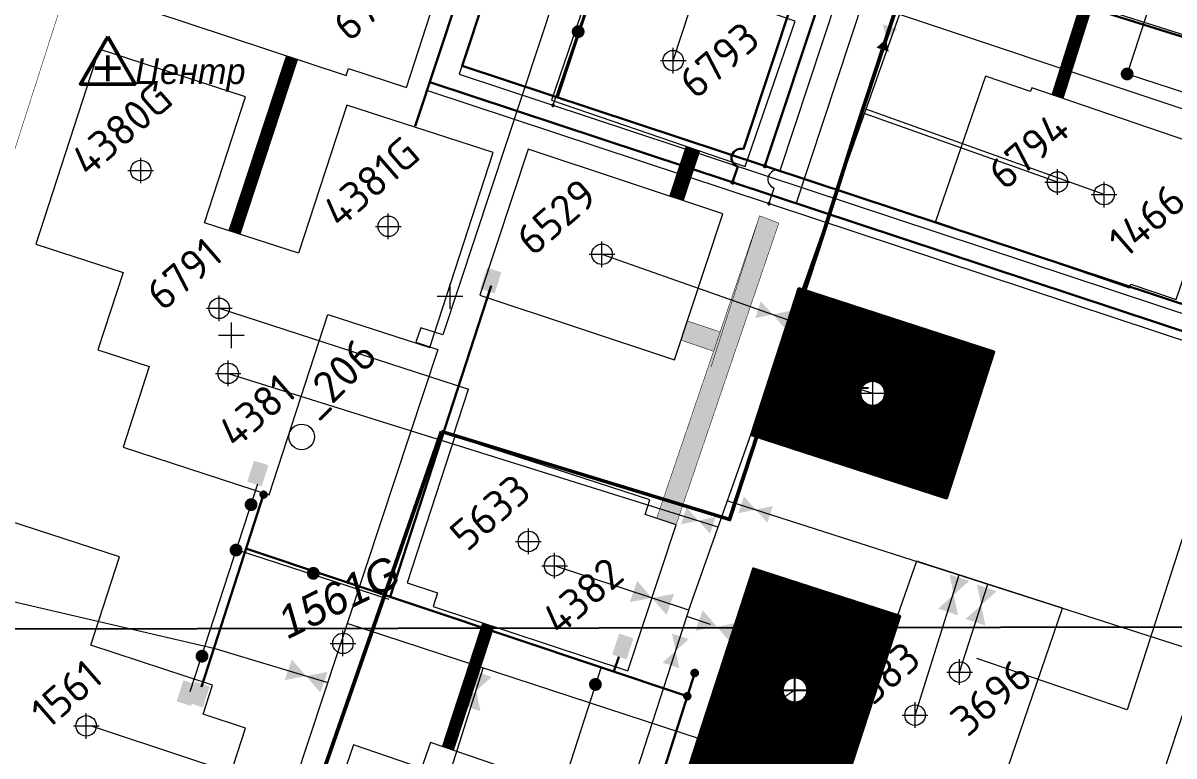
# Model space of a CAD drawing. Header units: millimetres. Extents: x 519 to 9564855, y -810 to 5021775.
# Drawn here: x 9537333.4 to 9537782.7, y 4998145.2 to 4998431.4 of the extents above; entities that cross this region are included whole.
import ezdxf
from ezdxf.enums import TextEntityAlignment as Align

# ---------------------------------------------------------------- set-up
doc = ezdxf.new("R2010")
doc.units = ezdxf.units.MM
doc.header["$LTSCALE"] = 2
doc.header["$MEASUREMENT"] = 0
doc.header["$PDMODE"] = 2
doc.header["$PDSIZE"] = 5
for name, color, linetype in [('0_ANNOT_Dimensions', 7, 'Continuous'), ('160 скважин на 2012 г. подъездные дороги', 40, 'Continuous'), ('160 скважин на 2012 год', 7, 'Continuous'), ('164 скв. на 2011 год (измененные)', 121, 'Continuous'), ('CONTROL', 7, 'Continuous'), ('Existing roads', 41, 'Continuous'), ('OilColl&Flowlines', 3, 'Continuous'), ('OLD WELLS(dr.bfr2000)', 24, 'Continuous'), ('PPLINE_WAT', 7, 'WTR_LINE'), ('Stage8 wlls text', 7, 'Continuous'), ('Скважины  2018 года', 7, 'Continuous'), ('Скважины - Конфликты наземки', 92, 'Continuous'), ('Скважины 2017г', 221, 'Continuous'), ('Скважины 2019г.', 241, 'Continuous')]:
    doc.layers.add(name, color=color, linetype=linetype)
for name, color, linetype, lineweight in [('160 скважин на 2012 год - Электрика', 192, 'Continuous', 30), ('160 скважин на2012 год.Выкидные линии', 5, 'Continuous', 30), ('WELLS(drilled after 2000y)', 6, 'Continuous', 40), ('Скв на 2025 допы от ХеКай', 204, 'Continuous', 0), ('Скважины на 2022 год', 60, 'Continuous', 13), ('Скважины на 2023 год', 201, 'Continuous', 20), ('Скважины на 2024 год-125', 10, 'Continuous', 40), ('ТХ_Проект. НГ', 244, 'g_122_n', 50), ('Электро', 1, 'Continuous', 30), ('Электроснаб', 1, 'Continuous', 18), ('Электроснабжене', 1, 'Continuous', 18)]:
    doc.layers.add(name, color=color, linetype=linetype, lineweight=lineweight)
doc.styles.add('92051501$0$STANDARD', font='simplex.shx')
doc.styles.add('Elect', font='isocpeur.ttf')
doc.styles.add('GeoApp', font='', dxfattribs={"height": 1})
doc.styles.add('Line_GUGK', font='')
doc.styles.get("Standard").update_dxf_attribs({"font": 'isocpeur.ttf', "width": 0.5})
doc.styles.get('GeoApp').set_extended_font_data('D431', italic=True)
doc.styles.get('Line_GUGK').set_extended_font_data('Bm431', italic=True)
doc.linetypes.add('g_122_n', pattern='A,2,-2,3,-0.6,["Н",Line_GUGK,S=2,R=0,X=0,Y=-1],-3,3,-2,8,-2,8,-2,6', length=41.6)
doc.linetypes.add('WTR_LINE', pattern='A,0.5,-0.2,["W",92051501$0$STANDARD,S=0.1,R=0,X=-0.1,Y=-0.05],-0.05', length=0.75)
doc.dimstyles.new('ISO-25', dxfattribs={"dimtxt": 15, "dimasz": 10, "dimexe": 5, "dimexo": 5, "dimgap": 5, "dimtad": 1, "dimtxsty": 'Standard', "dimblk": 'OBLIQUE', "dimcen": 50, "dimadec": 0, "dimazin": 0, "dimtfac": 1, "dimtmove": 0, "dimatfit": 3, "dimfxl": 0, "dimarcsym": 0})

# ---------------------------------------------------------------- blocks, each defined once
blk = doc.blocks.new('92051501$0$VALVE')
at = {"layer": 'OilColl&Flowlines'}
for points in [[(-5.97, -3.45), (-5.97, 3.45), (0, 0)], [(5.97, -3.45), (0, 0), (5.97, 3.45)]]:
    blk.add_solid(points, dxfattribs=at)
blk = doc.blocks.new('A$C53fd71da')
at = {"layer": 'CONTROL', "color": 6, "lineweight": 50}
blk.add_lwpolyline([(0, 12.31), (-10.66, -6.15), (10.66, -6.15)], close=True, dxfattribs=at)
at = {"layer": 'CONTROL', "color": 6, "lineweight": 5, "const_width": 1}
blk.add_lwpolyline([(-0.5, 0, 1), (0.5, 0, 1)], format="xyb", close=True, dxfattribs=at)
at = {"layer": 'CONTROL', "color": 6, "lineweight": 50}
blk.add_point((0, 0), dxfattribs=at)
blk = doc.blocks.new('_Oblique')
at = {"color": 0, "linetype": 'ByBlock', "lineweight": -2}
blk.add_line((-0.5, -0.5), (0.5, 0.5), dxfattribs=at)
blk = doc.blocks.new('*D111')
at = {"layer": '0_ANNOT_Dimensions', "color": 0, "lineweight": -2, "transparency": 16777216}
for p, q in [((9540956.59, 4998203), (9540956.59, 4998205.09)), ((9540956.6, 4998200.09), (9521531.28, 4998171.79)), ((9521531.28, 4998174.7), (9521531.28, 4998176.79))]:
    blk.add_line(p, q, dxfattribs=at)
at = {"layer": 'DEFPOINTS', "color": 0, "linetype": 'ByBlock', "lineweight": 25, "transparency": 16777216}
for p in [(9540956.6, 4998198), (9521531.28, 4998171.79), (9521531.29, 4998169.71)]:
    blk.add_point(p, dxfattribs=at)
at = {"layer": '0_ANNOT_Dimensions', "color": 0, "linetype": 'ByBlock', "lineweight": -2, "transparency": 16777216, "xscale": 10, "yscale": 10, "zscale": 10}
for p, rotation in [((9540956.6, 4998200.09), 0.08345723362022996), ((9521531.28, 4998171.79), 180.0834572336203)]:
    blk.add_blockref('_Oblique', p, dxfattribs=dict(at, rotation=rotation))
at = {"layer": '0_ANNOT_Dimensions', "color": 0, "linetype": 'ByBlock', "lineweight": 25, "transparency": 16777216, "insert": (9531243.92, 4998199.94), "char_height": 15, "attachment_point": 5, "rotation": 0.0835, "bg_fill": 3, "box_fill_scale": 1.25, "bg_fill_color": 256, "bg_fill_true_color": 13158600, "bg_fill_transparency": 0}
blk.add_mtext('19425,33', dxfattribs=at)

msp = doc.modelspace()

# ---------------------------------------------------------------- hatches: boundary and pattern name
at = {"linetype": 'ByBlock', "lineweight": 0, "ltscale": 80}
h = msp.add_hatch(color=9, dxfattribs=at)
h.set_gradient(color1=(194, 199, 198), color2=(201, 207, 205), tint=1)
h.paths.add_polyline_path([(9537620.93343, 4998356.12049), (9537628.40002, 4998353.2482), (9537588.31798, 4998235.42241), (9537580.72295, 4998237.93547)])
h = msp.add_hatch(color=9, dxfattribs=at)
h.set_gradient(color1=(194, 199, 198), color2=(201, 207, 205), tint=1)
h.paths.add_polyline_path([(9537590.19533, 4998307.59166), (9537602.93944, 4998303.23328), (9537605.51624, 4998310.80692), (9537592.66607, 4998315.05881)])
at = {"layer": '160 скважин на 2012 год - Электрика', "lineweight": 0, "ltscale": 7.5}
for points in [[(9537429.2141, 4998258.74149), (9537423.58198, 4998260.53725), (9537420.96401, 4998252.3264), (9537426.59613, 4998250.53064)], [(9537401.64335, 4998172.97528), (9537396.01123, 4998174.77104), (9537393.39325, 4998166.56019), (9537399.02538, 4998164.76442)]]:
    msp.add_hatch(color=1, dxfattribs=at).paths.add_polyline_path(points)
at = {"layer": 'Скважины на 2024 год-125', "linetype": 'ByBlock', "lineweight": 0, "true_color": 0xadddf7}
h = msp.add_hatch(dxfattribs=at)
h.set_pattern_fill('ANSI31', color=141)
h.set_pattern_definition([(45, (-12192.14502, 543.94322), (-0.0883883476483, 0.0883883476483), [])])
h.paths.add_polyline_path([(9537617.74463, 4998270.66587), (9537693.82915, 4998245.94451), (9537712.37017, 4998303.0079), (9537636.28564, 4998327.72926)])
h.paths.add_polyline_path([(9537670.0574, 4998286.83688, -1), (9537660.0574, 4998286.83688, -1)], flags=16)
h = msp.add_hatch(dxfattribs=at)
h.set_pattern_fill('ANSI31', color=141, angle=90)
h.set_pattern_definition([(135, (14535377.59366, -4551686.20241), (-0.0883883476483, -0.0883883476483), [])])
h.paths.add_polyline_path([(9537650.87102, 4998123.68723), (9537675.59238, 4998199.77175), (9537618.52898, 4998218.31277), (9537593.80762, 4998142.22825)])
h.paths.add_polyline_path([(9537629.7, 4998171, -1), (9537639.7, 4998171, -1)], flags=16)
at = {"layer": 'Электро', "ltscale": 0.05}
msp.add_hatch(color=256, dxfattribs=at).paths.add_polyline_path([(9537511.89587, 4998327.64091), (9537517.52799, 4998325.84515), (9537520.14597, 4998334.056), (9537514.51385, 4998335.85176)])
at = {"layer": 'Электро'}
h = msp.add_hatch(color=256, dxfattribs=at)
edge = h.paths.add_edge_path()
edge.add_arc((9537427.3312, 4998247.27569), 1.2343, 0, 360)
for points in [[(9537563.39512, 4998184.84927), (9537569.00735, 4998182.99229), (9537571.71458, 4998191.17415), (9537566.10235, 4998193.03113)], [(9537398.01532, 4998166.05452), (9537403.62755, 4998164.19754), (9537406.33478, 4998172.37939), (9537400.72255, 4998174.23638)]]:
    msp.add_hatch(color=256, dxfattribs=at).paths.add_polyline_path(points)
at = {"layer": 'Электроснаб', "lineweight": 0, "ltscale": 0.05}
msp.add_hatch(color=1, dxfattribs=at).paths.add_polyline_path([(9537511.89587, 4998327.64091), (9537517.52799, 4998325.84515), (9537520.14597, 4998334.056), (9537514.51385, 4998335.85176)])
at = {"layer": 'Электроснаб', "lineweight": 0}
h = msp.add_hatch(color=1, dxfattribs=at)
edge = h.paths.add_edge_path()
edge.add_arc((9537427.3312, 4998247.27569), 1.2343, 0, 360)
for points in [[(9537563.39512, 4998184.84927), (9537569.00735, 4998182.99229), (9537571.71458, 4998191.17415), (9537566.10235, 4998193.03113)], [(9537398.01532, 4998166.05452), (9537403.62755, 4998164.19754), (9537406.33478, 4998172.37939), (9537400.72255, 4998174.23638)]]:
    msp.add_hatch(color=1, dxfattribs=at).paths.add_polyline_path(points)
at = {"layer": 'Электроснабжене', "lineweight": 0, "ltscale": 0.05}
msp.add_hatch(color=1, dxfattribs=at).paths.add_polyline_path([(9537511.89587, 4998327.64091), (9537517.52799, 4998325.84515), (9537520.14597, 4998334.056), (9537514.51385, 4998335.85176)])
at = {"layer": 'Электроснабжене', "lineweight": 0}
h = msp.add_hatch(color=1, dxfattribs=at)
edge = h.paths.add_edge_path()
edge.add_arc((9537427.3312, 4998247.27569), 1.2343, 0, 360)
for points in [[(9537563.39512, 4998184.84927), (9537569.00735, 4998182.99229), (9537571.71458, 4998191.17415), (9537566.10235, 4998193.03113)], [(9537398.01532, 4998166.05452), (9537403.62755, 4998164.19754), (9537406.33478, 4998172.37939), (9537400.72255, 4998174.23638)]]:
    msp.add_hatch(color=1, dxfattribs=at).paths.add_polyline_path(points)

# ---------------------------------------------------------------- linework, layer by layer
at = {"color": 9, "linetype": 'ByBlock', "lineweight": 0, "ltscale": 80, "const_width": 0.2}
for points in [[(9537601.97407, 4998297.12466), (9537620.93343, 4998356.12049), (9537628.40002, 4998353.2482), (9537588.31798, 4998235.42241), (9537580.72295, 4998237.93547), (9537620.93343, 4998356.12049)], [(9537590.19533, 4998307.59166), (9537602.93944, 4998303.23328), (9537605.51624, 4998310.80692), (9537592.66607, 4998315.05881), (9537590.19533, 4998307.59166)]]:
    msp.add_lwpolyline(points, dxfattribs=at)
at = {"color": 3, "linetype": 'ByBlock', "lineweight": 0, "ltscale": 80}
msp.add_lwpolyline([(9537559.4, 4998341.1), (9537633.10827, 4998315.08107)], dxfattribs=at)
at = {"layer": '160 скважин на 2012 г. подъездные дороги', "linetype": 'ByBlock', "lineweight": 0, "ltscale": 80}
msp.add_lwpolyline([(9537588.46866, 4998362.8946, 6, 6, 0), (9537594.90773, 4998382.35492, 6, 6, 0)], format="xyseb", dxfattribs=at)
at = {"layer": '160 скважин на 2012 год', "color": 1, "linetype": 'ByBlock', "lineweight": 0, "ltscale": 80}
for p, q in [((9537670.46164, 4998499.59236), (9537628.82606, 4998373.72259, 0)), ((9537680.00696, 4998496.62095), (9537635.19873, 4998360.99905, 0))]:
    msp.add_line(p, q, dxfattribs=at)
at = {"layer": '160 скважин на 2012 год', "color": 0, "lineweight": 0, "elevation": 0.00005}
msp.add_lwpolyline([(9537424.74844, 4998485.59236), (9537402.44761, 4998492.9713), (9537383.59218, 4998435.9859), (9537459.5727, 4998410.84532), (9537460.46827, 4998413.55194)], dxfattribs=at)
at = {"layer": '160 скважин на 2012 год', "color": 0, "linetype": 'ByBlock', "lineweight": 0, "elevation": 0.00005}
for points in [[(9537382.73269, 4998297.31582), (9537372.48085, 4998265.83307), (9537429.55474, 4998247.24723), (9537452.46375, 4998317.59794)], [(9537713.6374, 4998130.63882), (9537714.32054, 4998130.40461), (9537739.18721, 4998202.93639), (9537682.11187, 4998221.26794), (9537674.72485, 4998200.05363)], [(9537403.70161, 4998161.56831), (9537407.42814, 4998172.83072), (9537359.93611, 4998188.54497)], [(9537509.69597, 4998060.08954), (9537523.3609, 4998055.41762), (9537549.25166, 4998131.14581), (9537492.45553, 4998150.56388), (9537489.01964, 4998140.51422)]]:
    msp.add_lwpolyline(points, dxfattribs=at)
at = {"layer": '160 скважин на 2012 год', "color": 0, "linetype": 'ByBlock', "lineweight": 0}
for centre in [(9537413.5, 4998294.6), (9537699, 4998178), (9537358.1, 4998157)]:
    msp.add_circle(centre, 4, dxfattribs=at)
for p in [(9537413.5, 4998294.6), (9537699, 4998178), (9537358.1, 4998157)]:
    msp.add_point(p, dxfattribs=at)
at = {"layer": '160 скважин на 2012 год - Электрика', "color": 1, "linetype": 'ByBlock', "lineweight": 0, "ltscale": 80}
for p, q in [((9537774.16953, 4998441.66061), (9537764.36776, 4998411.49387)), ((9537764.36776, 4998411.49387), (9538149.65472, 4998286.30655))]:
    msp.add_line(p, q, dxfattribs=at)
at = {"layer": '160 скважин на 2012 год - Электрика', "color": 1, "lineweight": 0, "ltscale": 7.5}
for p, q in [((9537398.70667, 4998170.4737), (9537425.03345, 4998251.4992)), ((9537476.33821, 4998206.39279), (9537416.69279, 4998225.77276)), ((9537559.00018, 4998179.53429), (9537541.7301, 4998126.38242))]:
    msp.add_line(p, q, dxfattribs=at)
at = {"layer": '160 скважин на 2012 год - Электрика', "color": 1, "linetype": 'ByBlock', "lineweight": 0, "ltscale": 80, "const_width": 2.5, "elevation": 0}
msp.add_lwpolyline([(9537548.85624, 4998427.9986, 1), (9537551.35624, 4998427.9986, 1)], format="xyb", close=True, dxfattribs=at)
at = {"layer": '160 скважин на 2012 год - Электрика', "color": 1, "linetype": 'ByBlock', "lineweight": 0, "ltscale": 80, "const_width": 2.5}
msp.add_lwpolyline([(9537763.11776, 4998411.49387, 1), (9537765.61776, 4998411.49387, 1)], format="xyb", close=True, dxfattribs=at)
at = {"layer": '160 скважин на 2012 год - Электрика', "color": 1, "lineweight": 0, "ltscale": 7.5, "const_width": 2.5}
for points in [[(9537421.26152, 4998243.74648, 1), (9537423.63917, 4998242.97394, 1)], [(9537415.39935, 4998226.01224, 1), (9537417.777, 4998225.2397, 1)], [(9537445.54616, 4998216.94176, 1), (9537447.9238, 4998216.16921, 1)], [(9537402.10487, 4998184.59088, 1), (9537404.48251, 4998183.81834, 1)], [(9537555.66151, 4998173.5618, 1), (9537558.03915, 4998172.78926, 1)]]:
    msp.add_lwpolyline(points, format="xyb", close=True, dxfattribs=at)
at = {"layer": '160 скважин на2012 год.Выкидные линии', "color": 3, "linetype": 'ByBlock', "lineweight": 0, "ltscale": 80}
for points in [[(9537587.2, 4998416.7), (9537599.94531, 4998455.69381)], [(9537658.09671, 4998387.94135), (9537672.5042, 4998431.97759)], [(9537413.5, 4998294.6), (9537604.68203, 4998234.71666)], [(9537699, 4998178), (9537710.01812, 4998212.30496)], [(9537323.8, 4998206.8), (9537407.91488, 4998187.31266), (9537452.3387, 4998173.92954)], [(9537360, 4998157), (9537398.00042, 4998144.33802), (9537438.16907, 4998131.10571)]]:
    msp.add_lwpolyline(points, dxfattribs=at)
at = {"layer": '164 скв. на 2011 год (измененные)', "color": 0, "linetype": 'ByBlock', "lineweight": 0}
msp.add_lwpolyline([(9537511.68202, 4998325.0776), (9537587.66254, 4998299.93702), (9537606.51798, 4998356.92241), (9537530.53745, 4998382.06299)], close=True, dxfattribs=at)
msp.add_circle((9537559.4, 4998341.1), 4, dxfattribs=at)
msp.add_point((9537559.4, 4998341.1), dxfattribs=at)
at = {"layer": 'Existing roads', "color": 8, "linetype": 'ByBlock', "lineweight": 0, "ltscale": 200, "const_width": 5, "elevation": 0.00005}
msp.add_lwpolyline([(9537737.21162, 4998402.6942), (9537750.84125, 4998445.77574)], dxfattribs=at)
at = {"layer": 'Existing roads', "linetype": 'ByBlock', "lineweight": 0, "ltscale": 200, "const_width": 5, "elevation": 0.00005}
for points in [[(9537415.96368, 4998349.60615), (9537438.40865, 4998417.84812)], [(9537499.26897, 4998148.23442), (9537515.01707, 4998196.45204)]]:
    msp.add_lwpolyline(points, dxfattribs=at)
at = {"layer": 'OilColl&Flowlines', "lineweight": 0}
for p, q in [((9537578.87983, 4998556.3655), (9537497.2341, 4998309.6136)), ((9537488.68969, 4998312.4408), (9537486.80489, 4998306.74452)), ((9537497.2341, 4998309.6136), (9537488.68969, 4998312.4408)), ((9537495.3493, 4998303.91733), (9537412.95706, 4998054.90931)), ((9537486.80489, 4998306.74452), (9537495.3493, 4998303.91733)), ((9537608.49329, 4998244.91286), (9537854.32618, 4998165.95295)), ((9537593.23967, 4998202.17852), (9537540.9, 4998219.5)), ((9537592.44212, 4998199.82022), (9537601.57916, 4998196.687))]:
    msp.add_line(p, q, dxfattribs=at)
at = {"layer": 'OilColl&Flowlines', "lineweight": 0, "ltscale": 50}
for p, q in [((9537755.4, 4998364.4), (9537662.32633, 4998397.68404)), ((9537737.2, 4998369.3), (9537661.72901, 4998395.99536))]:
    msp.add_line(p, q, dxfattribs=at)
at = {"layer": 'OilColl&Flowlines', "linetype": 'ByBlock', "lineweight": 0}
for p, q in [((9537681.6, 4998161.2), (9537698.75724, 4998215.92175)), ((9537490.5, 4998108.3), (9537513.06395, 4998179.55882))]:
    msp.add_line(p, q, dxfattribs=at)
at = {"layer": 'OilColl&Flowlines', "color": 3, "linetype": 'ByBlock', "lineweight": 0, "ltscale": 200}
msp.add_line((9538183.59764, 4997960.33163), (9537459.9355, 4998196.92887), dxfattribs=at)
at = {"layer": 'OilColl&Flowlines', "lineweight": 0, "flags": 128}
for points in [[(9537712.44215, 4998539.36749), (9537593.96848, 4998204.42818)], [(9537593.96848, 4998204.42818), (9537492.44671, 4997891.05334)]]:
    msp.add_lwpolyline(points, dxfattribs=at)
at = {"layer": 'OilColl&Flowlines', "lineweight": 0}
for points in [[(9537674.64643, 4998429.01983), (9537670.2575, 4998425.11059), (9537669.06647, 4998430.86613)], [(9537671.2998, 4998420.21555), (9537666.53942, 4998421.76042), (9537670.2575, 4998425.11059)], [(9537573.16437, 4998213.58636), (9537578.89026, 4998206.92971), (9537570.26249, 4998205.29927)], [(9537587.51804, 4998208.56015), (9537584.61615, 4998200.27306), (9537578.89026, 4998206.92971)], [(9537598.72434, 4998202.16271), (9537604.27215, 4998195.71308), (9537595.91271, 4998194.13335)], [(9537612.6316, 4998197.29282), (9537609.81997, 4998189.26346), (9537604.27215, 4998195.71308)], [(9537438.3863, 4998182.91113), (9537443.93411, 4998176.46151), (9537435.57466, 4998174.88177)], [(9537452.29356, 4998178.04124), (9537449.48192, 4998170.01188), (9537443.93411, 4998176.46151)]]:
    msp.add_solid(points, dxfattribs=at)
at = {"layer": 'OilColl&Flowlines', "linetype": 'ByBlock', "lineweight": 0}
for points in [[(9537702.7735, 4998213.59101), (9537696.68394, 4998208.16701), (9537695.0314, 4998216.15273)], [(9537713.48941, 4998209.57694), (9537707.39984, 4998204.15294), (9537705.7473, 4998212.13866)], [(9537698.33647, 4998200.18129), (9537690.59437, 4998202.74301), (9537696.68394, 4998208.16701)], [(9537709.05238, 4998196.16722), (9537701.31027, 4998198.72894), (9537707.39984, 4998204.15294)], [(9537516.40043, 4998176.14194), (9537510.31086, 4998170.71795), (9537508.65833, 4998178.70366)], [(9537511.9634, 4998162.73223), (9537504.2213, 4998165.29395), (9537510.31086, 4998170.71795)]]:
    msp.add_solid(points, dxfattribs=at)
at = {"layer": 'OLD WELLS(dr.bfr2000)', "lineweight": 0}
msp.add_circle((9537442.2, 4998269.8), 5, dxfattribs=at)
at = {"layer": 'PPLINE_WAT', "color": 5, "linetype": 'WTR_LINE', "lineweight": 0, "ltscale": 5}
for p, q in [((9537598.95115, 4998460.40196, 0.00008), (9537946.2032, 4998344.39317, 0.00002)), ((9537834.42456, 4998381.26476, 0.00004), (9537764.39729, 4998163.23453, -0.00001)), ((9537764.39729, 4998163.23453, -0.00001), (9537705.7483, 4998183.34165, 0.00009))]:
    msp.add_line(p, q, dxfattribs=at)
at = {"layer": 'Stage8 wlls text', "color": 0, "linetype": 'ByBlock', "lineweight": 0}
msp.add_circle((9537681.6, 4998161.2), 4, dxfattribs=at)
msp.add_point((9537681.6, 4998161.2), dxfattribs=at)
at = {"layer": 'WELLS(drilled after 2000y)', "color": 3, "linetype": 'ByBlock', "lineweight": 0, "ltscale": 50, "const_width": 0.2}
msp.add_lwpolyline([(9537409.84524, 4998630.24042), (9537247.95011, 4998125.57225), (9537254.36749, 4998013.75625), (9537224.09157, 4997923.70977), (9537222.9636, 4997853.71886), (9537134.38177, 4997535.83011), (9536796.64862, 4997648.4015), (9536752.37299, 4997640.35981), (9536548.72509, 4997706.11339), (9536536.70349, 4997733.5994), (9535089.19293, 4998187.47405), (9535089.19293, 4998187.47405), (9535089.19293, 4998187.47405)], dxfattribs=at)
at = {"layer": 'WELLS(drilled after 2000y)', "color": 0, "linetype": 'ByBlock', "lineweight": 0}
msp.add_lwpolyline([(9537495.24397, 4998209.00033), (9537493.48202, 4998203.5776), (9537569.46254, 4998178.43702), (9537588.31798, 4998235.42241), (9537576.19963, 4998239.56294)], dxfattribs=at)
msp.add_circle((9537540.9, 4998219.5), 4, dxfattribs=at)
msp.add_point((9537540.9, 4998219.5), dxfattribs=at)
at = {"layer": 'Скв на 2025 допы от ХеКай', "linetype": 'ByBlock', "lineweight": 0}
msp.add_line((9537658.4, 4998289), (9537665.0574, 4998286.83688), dxfattribs=at)
at = {"layer": 'Скв на 2025 допы от ХеКай', "linetype": 'ByBlock', "lineweight": 30}
msp.add_circle((9537665.0574, 4998286.83688), 5, dxfattribs=at)
at = {"layer": 'Скв на 2025 допы от ХеКай', "linetype": 'ByBlock', "lineweight": 0}
msp.add_point((9537665.0574, 4998286.83688), dxfattribs=at)
at = {"layer": 'Скважины  2018 года', "color": 0, "linetype": 'ByBlock', "lineweight": 0}
msp.add_lwpolyline([(9537489.01964, 4998140.51422), (9537462.36671, 4998149.63423), (9537442.94182, 4998092.86563), (9537469.60929, 4998083.74064)], dxfattribs=at)
at = {"layer": 'Скважины - Конфликты наземки', "linetype": 'ByBlock', "lineweight": 0}
msp.add_circle((9537458.3, 4998189.2), 4, dxfattribs=at)
at = {"layer": 'Скважины - Конфликты наземки', "linetype": 'ByBlock', "lineweight": 0, "ltscale": 80}
msp.add_point((9537458.3, 4998189.2), dxfattribs=at)
at = {"layer": 'Скважины 2017г', "color": 0, "linetype": 'ByBlock', "lineweight": 0}
msp.add_lwpolyline([(9537811.86909, 4998173.43415), (9537792.13745, 4998179.96299), (9537773.28202, 4998122.97759), (9537849.26255, 4998097.83701), (9537850.33091, 4998101.06586)], dxfattribs=at)
at = {"layer": 'Скважины 2019г.', "color": 0, "linetype": 'ByBlock', "lineweight": 0}
msp.add_lwpolyline([(9537539.64182, 4998401.26563), (9537615.33329, 4998375.36577), (9537634.75818, 4998432.13437), (9537559.06671, 4998458.03423)], close=True, dxfattribs=at)
for points in [[(9537726.69889, 4998404.60091), (9537709.06671, 4998410.63423), (9537689.64182, 4998353.86563), (9537765.33329, 4998327.96577), (9537765.85111, 4998329.47909)], [(9537765.85111, 4998329.47909), (9537783.48329, 4998323.44577), (9537802.90818, 4998380.21437), (9537727.21671, 4998406.11423), (9537726.69889, 4998404.60091)], [(9537576.19963, 4998239.56294), (9537578.02795, 4998245.18992), (9537501.94343, 4998269.91128), (9537483.40241, 4998212.84789), (9537495.24397, 4998209.00033)]]:
    msp.add_lwpolyline(points, dxfattribs=at)
for centre in [(9537587.2, 4998416.7), (9537737.2, 4998369.3), (9537755.4, 4998364.4), (9537530.7, 4998229)]:
    msp.add_circle(centre, 4, dxfattribs=at)
for p in [(9537587.2, 4998416.7), (9537737.2, 4998369.3), (9537755.4, 4998364.4), (9537500.09671, 4998324.74135), (9537414.79251, 4998309.46376), (9537530.7, 4998229)]:
    msp.add_point(p, dxfattribs=at)
at = {"layer": 'Скважины на 2022 год', "color": 0, "linetype": 'ByBlock', "lineweight": 0}
for points in [[(9537460.46827, 4998413.55194), (9537483.07175, 4998406.20762), (9537501.61277, 4998463.27102), (9537425.52825, 4998487.99238), (9537424.74844, 4998485.59236)], [(9537441.01025, 4998341.46803), (9537404.29126, 4998353.39875)], [(9537372.4891, 4998333.99604), (9537362.68723, 4998303.82898), (9537382.72848, 4998297.30288)]]:
    msp.add_lwpolyline(points, dxfattribs=at)
at = {"layer": 'Скважины на 2022 год', "color": 0, "linetype": 'ByBlock'}
msp.add_lwpolyline([(9537329.44952, 4998135.40811), (9537325.68723, 4998123.82898), (9537401.77175, 4998099.10762), (9537420.31277, 4998156.17102), (9537403.70161, 4998161.56831)], dxfattribs=at)
at = {"layer": 'Скважины на 2022 год', "color": 0, "linetype": 'ByBlock', "lineweight": 0}
msp.add_circle((9537410, 4998320), 4, dxfattribs=at)
msp.add_point((9537410, 4998320), dxfattribs=at)
at = {"layer": 'Скважины на 2023 год', "color": 0, "linetype": 'ByBlock', "lineweight": 0}
for points in [[(9537404.29126, 4998353.39875), (9537420.27347, 4998402.58693), (9537363.21008, 4998421.12795), (9537338.48872, 4998345.04343), (9537372.4891, 4998333.99604)], [(9537452.46375, 4998317.59794), (9537492.15211, 4998304.70241), (9537516.87347, 4998380.78693), (9537459.81008, 4998399.32795), (9537441.01025, 4998341.46803)], [(9537359.93611, 4998188.54497), (9537371.12795, 4998222.98992), (9537295.04343, 4998247.71128), (9537276.50241, 4998190.64789), (9537323.92592, 4998175.23906)]]:
    msp.add_lwpolyline(points, dxfattribs=at)
for centre in [(9537379.4, 4998373.8), (9537476, 4998352)]:
    msp.add_circle(centre, 4, dxfattribs=at)
for p in [(9537379.4, 4998373.8), (9537476, 4998352)]:
    msp.add_point(p, dxfattribs=at)
at = {"layer": 'Скважины на 2024 год-125', "color": 0, "lineweight": 15}
msp.add_line((9537603.9, 4998150.5), (9537634.66, 4998171.05), dxfattribs=at)
at = {"layer": 'Скважины на 2024 год-125'}
for points in [[(9537617.74463, 4998270.66587), (9537693.82915, 4998245.94451), (9537712.37017, 4998303.0079), (9537636.28564, 4998327.72926)], [(9537650.87102, 4998123.68723), (9537675.59238, 4998199.77175), (9537618.52898, 4998218.31277), (9537593.80762, 4998142.22825)]]:
    msp.add_lwpolyline(points, close=True, dxfattribs=at)
at = {"layer": 'Скважины на 2024 год-125', "ltscale": 50}
for centre in [(9537665.0574, 4998286.83688), (9537634.7, 4998171)]:
    msp.add_circle(centre, 5, dxfattribs=at)
at = {"layer": 'Скважины на 2024 год-125', "lineweight": 25}
for p in [(9537658.4, 4998289), (9537634.7, 4998171)]:
    msp.add_point(p, dxfattribs=at)
at = {"layer": 'Скважины на 2024 год-125', "color": 5, "lineweight": 25}
msp.add_point((9537603.9, 4998150.5), dxfattribs=at)
at = {"layer": 'ТХ_Проект. НГ', "color": 3, "linetype": 'ByBlock', "ltscale": 0.3}
for p, q in [((9537659.29952, 4998391.7604, -0.0147), (9537702.84781, 4998524.37916, -0.7777)), ((9537659.29952, 4998391.7604, -0.0147), (9537645.58764, 4998348.50697, -1.1064)), ((9537609.71583, 4998237.40065), (9537496.74458, 4998271.97867, -1.3586))]:
    msp.add_line(p, q, dxfattribs=at)
at = {"layer": 'ТХ_Проект. НГ', "color": 3, "linetype": 'ByBlock', "lineweight": 0, "ltscale": 0.3}
for p in [(9537410, 4998320), (9537501.47915, 4998270.52937, -0.66333)]:
    msp.add_line(p, (9537507.29188, 4998288.46297), dxfattribs=at)
at = {"layer": 'ТХ_Проект. НГ', "color": 3, "linetype": 'ByBlock', "ltscale": 0.3}
for points, elevation in [([(9537609.14767, 4998237.57096), (9537645.58764, 4998348.50697)], -23.0806), ([(9537431.46565, 4998035.28342), (9537421.84633, 4998056.3501), (9537496.74458, 4998271.97867)], -1.3586)]:
    msp.add_lwpolyline(points, dxfattribs=dict(at, elevation=elevation))
at = {"layer": 'Электро'}
for p, q in [((9537557.29527, 4998573.36302, 0), (9537504.7904, 4998414.6814, 0)), ((9537545.86595, 4998570.65473, 0), (9537486.46718, 4998391.13819, 0)), ((9537614.64857, 4998382.08281, 0), (9537660.75857, 4998521.43278, 0)), ((9537495.54503, 4998517.09051, 0.00001), (9538029.7579, 4998349.46142, 0)), ((9537623.02355, 4998375.56019, 0), (9537670.34699, 4998518.25281, 0)), ((9537504.7904, 4998414.6814, 0), (9538115.12259, 4998212.73354)), ((9538102.48779, 4998206.38157, 0), (9537492.15546, 4998408.32948, 0)), ((9537610.38861, 4998369.20827, 0), (9537612.41131, 4998375.32131, 0))]:
    msp.add_line(p, q, dxfattribs=at)
at = {"layer": 'Электро', "ltscale": 25}
for p, q in [((9537542.09585, 4998402.3377, 0), (9537569.81743, 4998486.11859)), ((9537516.09609, 4998328.81151), (9537476.67445, 4998207.39951)), ((9537403.03925, 4998172.25538), (9537427.3312, 4998247.27569)), ((9537420.44075, 4998226.21207), (9537592.6879, 4998168.58809)), ((9537565.92284, 4998183.91637), (9537564.00618, 4998178.18335))]:
    msp.add_line(p, q, dxfattribs=at)
at = {"layer": 'Электро', "ltscale": 0.05}
msp.add_line((9537535.22066, 4997988.03109, 0), (9537595.58252, 4998177.66775, 0), dxfattribs=at)
at = {"layer": 'Электро'}
msp.add_circle((9537427.3312, 4998247.27569), 1.2343, dxfattribs=at)
for centre, radius, start, end in [((9537613.52994, 4998378.70206, 0), 3.56101, 71.6915561, 251.6915561), ((9537623.02355, 4998375.56019, 0), 0.5, 162, 342), ((9537623.02355, 4998375.56019, 0), 0.5, 342, 162), ((9537610.38861, 4998369.20827, 0), 0.5, 162, 342), ((9537610.38861, 4998369.20827, 0), 0.5, 342, 162), ((9537595.58252, 4998177.66775, 0), 1.25, 162, 342), ((9537595.58252, 4998177.66775, 0), 1.25, 342, 162), ((9537595.58252, 4998177.66775, 0), 0.5, 161.9999999, 341.9999999), ((9537595.58252, 4998177.66775, 0), 0.5, 341.9999999, 161.9999999), ((9537592.6879, 4998168.58809), 1.25, 162, 342), ((9537592.6879, 4998168.58809), 1.25, 342, 162), ((9537592.6879, 4998168.58809), 0.5, 162, 342), ((9537592.6879, 4998168.58809), 0.5, 342, 162)]:
    msp.add_arc(centre, radius, start, end, dxfattribs=at)
at = {"layer": 'Электроснаб', "color": 1, "linetype": 'ByBlock', "lineweight": 0}
for p, q in [((9537551.55423, 4998587.84601, 0), (9537497.84374, 4998425.52076, 0)), ((9537721.6456, 4998447.3967, 0), (9538029.7579, 4998349.46142, 0)), ((9537624.56611, 4998360.84805, 0), (9537626.58881, 4998366.96109, 0))]:
    msp.add_line(p, q, dxfattribs=at)
at = {"layer": 'Электроснаб', "color": 1, "lineweight": 0, "ltscale": 25}
for p, q in [((9537516.09609, 4998328.81151), (9537476.67445, 4998207.39951)), ((9537403.03925, 4998172.25538), (9537427.3312, 4998247.27569)), ((9537420.44075, 4998226.21207), (9537592.6879, 4998168.58809)), ((9537565.92284, 4998183.91637), (9537564.00618, 4998178.18335))]:
    msp.add_line(p, q, dxfattribs=at)
at = {"layer": 'Электроснаб', "color": 1, "lineweight": 0, "ltscale": 0.05}
msp.add_line((9537535.22066, 4997988.03109, 0), (9537595.58252, 4998177.66775, 0), dxfattribs=at)
at = {"layer": 'Электроснаб', "color": 1, "lineweight": 0}
msp.add_circle((9537427.3312, 4998247.27569), 1.2343, dxfattribs=at)
for centre, radius, start, end in [((9537540.31846, 4998399.26664, 0), 0.5, 162, 342), ((9537540.31846, 4998399.26664, 0), 0.5, 342, 162), ((9537624.56611, 4998360.84805, 0), 0.5, 162, 342), ((9537624.56611, 4998360.84805, 0), 0.5, 342, 162), ((9537595.58252, 4998177.66775, 0), 1.25, 162, 342), ((9537595.58252, 4998177.66775, 0), 1.25, 342, 162), ((9537595.58252, 4998177.66775, 0), 0.5, 161.9999999, 341.9999999), ((9537595.58252, 4998177.66775, 0), 0.5, 341.9999999, 161.9999999), ((9537592.6879, 4998168.58809), 1.25, 162, 342), ((9537592.6879, 4998168.58809), 1.25, 342, 162), ((9537592.6879, 4998168.58809), 0.5, 162, 342), ((9537592.6879, 4998168.58809), 0.5, 342, 162)]:
    msp.add_arc(centre, radius, start, end, dxfattribs=at)
at = {"layer": 'Электроснаб', "color": 1, "linetype": 'ByBlock', "lineweight": 0}
msp.add_arc((9537627.70743, 4998370.34184, 0), 3.56101, 71.6915561, 251.6915561, dxfattribs=at)
at = {"layer": 'Электроснабжене', "color": 1, "linetype": 'ByBlock', "lineweight": 0}
for p, q in [((9537551.55423, 4998587.84601, 0), (9537491.06121, 4998405.0224, 0)), ((9537557.29527, 4998573.36302, 0), (9537503.69615, 4998411.37433, 0)), ((9537503.69615, 4998411.37433, 0), (9538114.02834, 4998209.42647, 0)), ((9538101.39354, 4998203.07449, 0), (9537491.06121, 4998405.0224, 0)), ((9537624.56611, 4998360.84805, 0), (9537626.58881, 4998366.96109, 0))]:
    msp.add_line(p, q, dxfattribs=at)
at = {"layer": 'Электроснабжене', "color": 1, "lineweight": 0, "ltscale": 25}
for p, q in [((9537540.35447, 4998399.24476, 0), (9537569.81743, 4998486.11859)), ((9537516.09609, 4998328.81151), (9537476.67445, 4998207.39951)), ((9537403.03925, 4998172.25538), (9537427.3312, 4998247.27569)), ((9537420.44075, 4998226.21207), (9537592.6879, 4998168.58809)), ((9537565.92284, 4998183.91637), (9537564.00618, 4998178.18335))]:
    msp.add_line(p, q, dxfattribs=at)
at = {"layer": 'Электроснабжене', "color": 1, "lineweight": 0, "ltscale": 0.05}
msp.add_line((9537535.22066, 4997988.03109, 0), (9537595.58252, 4998177.66775, 0), dxfattribs=at)
at = {"layer": 'Электроснабжене', "color": 1, "lineweight": 0}
msp.add_circle((9537427.3312, 4998247.27569), 1.2343, dxfattribs=at)
for centre, radius, start, end in [((9537540.31846, 4998399.26664, 0), 0.5, 162, 342), ((9537540.31846, 4998399.26664, 0), 0.5, 342, 162), ((9537624.56611, 4998360.84805, 0), 0.5, 162, 342), ((9537624.56611, 4998360.84805, 0), 0.5, 342, 162), ((9537595.58252, 4998177.66775, 0), 1.25, 162, 342), ((9537595.58252, 4998177.66775, 0), 1.25, 342, 162), ((9537595.58252, 4998177.66775, 0), 0.5, 161.9999999, 341.9999999), ((9537595.58252, 4998177.66775, 0), 0.5, 341.9999999, 161.9999999), ((9537592.6879, 4998168.58809), 1.25, 162, 342), ((9537592.6879, 4998168.58809), 1.25, 342, 162), ((9537592.6879, 4998168.58809), 0.5, 162, 342), ((9537592.6879, 4998168.58809), 0.5, 342, 162)]:
    msp.add_arc(centre, radius, start, end, dxfattribs=at)
at = {"layer": 'Электроснабжене', "color": 1, "linetype": 'ByBlock', "lineweight": 0}
msp.add_arc((9537627.70743, 4998370.34184, 0), 3.56101, 71.6915561, 251.6915561, dxfattribs=at)

# ---------------------------------------------------------------- block references
at = {"layer": 'CONTROL', "color": 1, "lineweight": 5}
msp.add_blockref('A$C53fd71da', (9537366.52643, 4998413.70924), dxfattribs=at)
at = {"layer": 'OilColl&Flowlines', "lineweight": 0}
for p, rotation in [((9537625.97368, 4998317.59957), 341.6915559985447), ((9537619.36799, 4998241.42011), 341.6915559985446), ((9537597.01198, 4998237.11913), 341.6915559985446), ((9537588.15643, 4998186.28486), 71.69155606605975)]:
    msp.add_blockref('92051501$0$VALVE', p, dxfattribs=dict(at, rotation=rotation))

# ---------------------------------------------------------------- texts
at = {"layer": '160 скважин на 2012 год', "color": 0, "linetype": 'ByBlock', "lineweight": 0, "style": 'Elect'}
for s, p in [('4381', (9537416.27226, 4998264.79697)), ('1561', (9537343.19306, 4998155.34654)), ('3696', (9537702.09858, 4998152.26129))]:
    msp.add_text(s, height=12, rotation=41, dxfattribs=at).set_placement(p)
at = {"layer": '164 скв. на 2011 год (измененные)', "color": 0, "linetype": 'ByBlock', "lineweight": 0, "style": 'Elect'}
msp.add_text('6529', height=12, rotation=41.1920336, dxfattribs=at).set_placement((9537532.51465, 4998339.85115))
at = {"layer": 'CONTROL', "color": 6, "lineweight": 0, "style": 'Line_GUGK'}
msp.add_text('Центр', height=10, dxfattribs=at).set_placement((9537377.18719, 4998407.55424))
at = {"layer": 'OLD WELLS(dr.bfr2000)', "lineweight": 0, "style": 'Elect'}
msp.add_text(' _206', height=12.5, rotation=44.9999999, dxfattribs=at).set_placement((9537442.39068, 4998270.55921))
at = {"layer": 'Stage8 wlls text', "color": 0, "linetype": 'ByBlock', "lineweight": 0, "style": 'Elect'}
msp.add_text('4383', height=12, rotation=41, dxfattribs=at).set_placement((9537658.40116, 4998158.75118))
at = {"layer": 'WELLS(drilled after 2000y)', "color": 0, "linetype": 'ByBlock', "lineweight": 0, "style": 'Elect'}
msp.add_text('4382', height=12, rotation=41, dxfattribs=at).set_placement((9537542.71514, 4998191.81174))
at = {"layer": 'Скв на 2025 допы от ХеКай', "linetype": 'ByBlock', "lineweight": 0, "style": 'Elect'}
msp.add_text('4382G', height=12, rotation=41, dxfattribs=at).set_placement((9537670.56951, 4998258.2336))
at = {"layer": 'Скважины - Конфликты наземки', "lineweight": 35, "style": 'GeoApp'}
msp.add_text('1561G', height=12.5, rotation=26.0318371, dxfattribs=at).set_placement((9537436.87711, 4998190.78204))
at = {"layer": 'Скважины 2019г.', "color": 0, "linetype": 'ByBlock', "lineweight": 0, "style": 'Elect'}
for s, p in [('6793', (9537596.03439, 4998401.11421)), ('6794', (9537716.67987, 4998365.57741)), ('1466', (9537763.79467, 4998339.20118)), ('5633', (9537506.77519, 4998224.61048))]:
    msp.add_text(s, height=12, rotation=41, dxfattribs=at).set_placement(p)
at = {"layer": 'Скважины на 2022 год', "color": 0, "linetype": 'ByBlock', "lineweight": 0, "style": 'Elect'}
for s, p in [('6790', (9537460.78042, 4998423.56304)), ('6791', (9537388.12564, 4998318.42224))]:
    msp.add_text(s, height=12, rotation=41, dxfattribs=at).set_placement(p)
at = {"layer": 'Скважины на 2023 год', "color": 0, "linetype": 'ByBlock', "lineweight": 0, "style": 'Elect'}
for s, p in [('4380G', (9537358.87671, 4998370.7569)), ('4381G', (9537457.0127, 4998350.7593))]:
    msp.add_text(s, height=12, rotation=41, dxfattribs=at).set_placement(p)
at = {"layer": 'Скважины на 2024 год-125', "lineweight": 0, "style": 'Line_GUGK'}
msp.add_text('3696G', height=14, rotation=24.5360476, dxfattribs=at).set_placement((9537611.23198, 4998162.48963), align=Align.BOTTOM_LEFT)

# ---------------------------------------------------------------- next in the draw order: dimensions: what is measured, and where the dimension line sits
at = {"layer": '0_ANNOT_Dimensions', "linetype": 'ByBlock', "lineweight": 25}
dim = msp.add_aligned_dim(p1=(9540956.6, 4998198), p2=(9521531.287, 4998169.705), distance=-2.08809, dimstyle='ISO-25', override={"dimtfill": 1}, dxfattribs=at)
dim.commit()
dim.dimension.update_dxf_attribs({"geometry": '*D111', "text_midpoint": (9531243.92007, 4998199.94057)})

doc.saveas('drawing.dxf')
